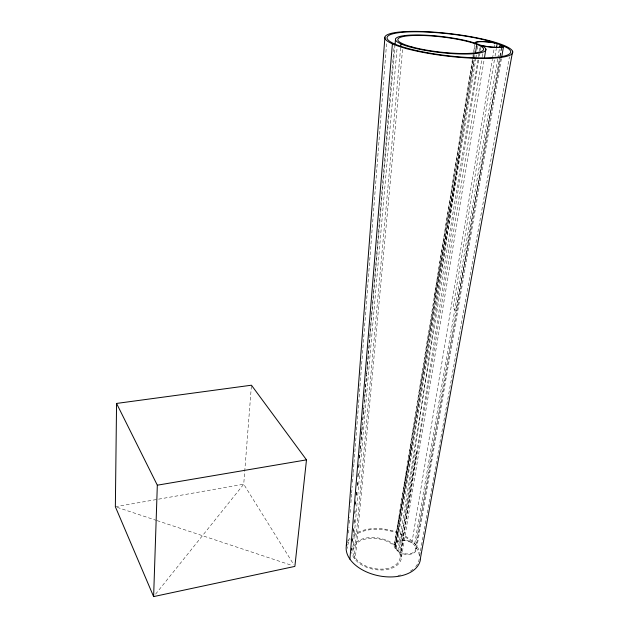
<?xml version="1.0" encoding="UTF-8"?>
<svg xmlns="http://www.w3.org/2000/svg" width="628" height="628" viewBox="0 0 628 628"><rect width="100%" height="100%" fill="white"/><g stroke="black" fill="none" stroke-linecap="round" stroke-linejoin="round"><path stroke-width="0.47" stroke-dasharray="3.14 2.35" d="M251.373 386.173L243.727 484.219L154.833 595.077M347.786 542.827L348.171 537.937M348.548 533.046L349.003 527.182M349.309 523.273L349.765 517.409M350.141 512.519L350.597 506.655M350.903 502.745L351.586 493.946M351.664 492.972L352.19 486.127M352.496 482.218L353.179 473.418M353.258 472.444L353.941 463.645M354.011 462.663L354.773 452.89M354.851 451.917L386.66 42.335M351.704 551.094L351.955 548.158M352.449 542.294L352.771 538.384M353.266 532.52L353.595 528.611M354.004 523.728L354.333 519.819M354.828 513.955L355.158 510.046M355.566 505.155L355.974 500.273M356.39 495.382L356.798 490.499M357.206 485.609L357.536 481.7M357.944 476.817L358.36 471.926M358.769 467.044L359.177 462.153M359.506 458.244L360.001 452.38M360.331 448.47L360.739 443.588M361.069 439.679L361.806 430.879M361.893 429.905L362.38 424.041M362.709 420.132L363.369 412.313M363.447 411.332L363.942 405.468M364.271 401.559L364.931 393.748M365.009 392.767L366.485 375.175M366.571 374.202L367.309 365.402M367.388 364.428L369.688 337.063M369.774 336.082L394.243 44.847M351.837 547.836L351.672 549.79A25.23 15.818 11 0 1 389.752 541.721L394.439 544.719L394.674 543.809A11.351 6.971 12.2 0 1 411.128 541.948L411.944 542.459L492.36 59.346M352.426 540.998L352.677 538.07M353.266 531.241L353.517 528.313M354.019 522.449L354.271 519.521M354.859 512.691L355.024 510.737M355.613 503.899L355.95 499.998M356.366 495.115L356.783 490.233M357.206 485.35L357.458 482.422M357.96 476.566L358.376 471.683M358.714 467.781L359.216 461.925M359.554 458.016L360.221 450.205M360.307 449.232L360.974 441.421M361.061 440.448L361.814 431.656M361.901 430.682L394.926 46.032M352.96 549.971L397.155 47.265M400.633 47.814L354.184 558.229L355.354 557.978L402.627 48.803M399.267 552.326L395.546 549.312L393.78 545.332A23.919 14.994 11 0 0 355.417 544.476A23.919 14.994 11 0 0 373.88 568.481A23.919 14.994 11 0 0 399.557 552.844L459.555 153.954L474.391 59.762M474.54 58.797L475.145 54.958M478.677 59.99L400.852 553.04L401.504 557.036A25.23 15.818 11 0 1 377.389 569.847A25.23 15.818 11 0 1 351.711 552.302M479.282 56.12L479.588 54.181M480.192 50.311L480.648 47.406M395.145 546.698L395.412 544.044A10.566 6.484 12.2 0 1 408.357 541.336A10.566 6.484 12.2 0 1 415.383 550.426A10.566 6.484 12.2 0 1 402.47 553.174C399.439 552.004 395.844 550.175 395.145 546.698L473.716 57.509M400.578 552.389L416.576 451.14L398.709 551.337M394.439 544.719L472.743 57.376M472.9 56.41L473.52 52.548M473.677 51.582L475.074 42.892M395.091 545.277L411.183 445.221M434.238 296.754L472.782 59.762M472.939 58.797L473.567 54.926M473.724 53.961L474.988 46.221M473.873 56.536L474.187 54.605M395.263 547.42L474.007 60.107M475.938 57.925L396.229 549.162L395.546 549.312L459.555 153.954L431.546 317.619L394.251 545.803M476.095 56.96L476.409 55.029M477.351 49.227L477.971 45.357M397.83 550.772L478.332 57.69M478.489 56.724L479.274 51.889M479.431 50.923L480.381 45.122M400.209 556.848L482.092 57.595M482.249 56.622L482.728 53.725M401.504 557.036L484.11 59.786M492.517 58.38L494.778 44.855M494.393 59.982L453.039 308.144L456.195 310.711L500.186 57.062M495.037 56.12L496.324 48.395M497.682 59.024L414.472 545.222L415.799 544.939L499.747 57.093M497.847 58.059L499.495 48.395M499.912 56.128L501.246 48.403M415.807 548.691L500.461 58.49M501.403 58.702L416.584 548.809A11.351 6.971 12.2 0 1 402.25 553.621L400.852 553.04M500.351 56.096L501.858 47.414M419.52 556.22L432.017 486.802M432.19 485.837L509.441 56.81M115.356 506.749L243.727 484.219L293.833 564.737M117.208 507.361L156.129 520.298M157.055 520.604L292.099 565.475M411.944 542.459L409.205 539.782A36.408 22.726 11.3 0 0 353.47 536.312M416.584 548.809L416.458 548.134L418.193 551.101A36.408 22.726 11.3 0 1 419.269 555.458M419.229 558.881A36.408 22.726 11.3 0 1 415.595 566.778M413.004 569.282A36.408 22.726 11.3 0 1 410.005 571.339M400.562 574.95A36.408 22.726 11.3 0 1 397.956 575.46M347.394 548.432A36.408 22.726 11.3 0 1 347.488 546.737M347.779 545.073A36.408 22.726 11.3 0 1 350.306 539.656M348.187 540.747A37.672 23.519 11.3 0 1 350.353 537.78M353.124 535.237A37.672 23.519 11.3 0 1 391.527 530.503A37.672 23.519 11.3 0 1 419.999 552.86"/><path stroke-width="0.94" d="M116.565 403.435L115.356 506.749L153.617 596.6L294.87 566.401L306.488 459.861L251.451 385.207L116.565 403.435L157.322 485.193L153.617 596.6M384.909 37.209L346.24 546.556A37.672 23.519 11.3 0 0 381.903 576.339A37.672 23.519 11.3 0 0 420.603 557.366L512.644 51.261M349.914 559.155L392.39 43.858M395.091 44.078L395.507 39.203M400.727 46.841L400.994 43.913M475.451 53.035L476.809 44.384M484.431 57.855L485.876 49.141M496.489 47.43L497.133 43.568L495.288 43.136A13.408 2.284 7 0 0 480.71 41.707A13.408 2.284 7 0 0 476.66 43.67L480.381 45.122A13.408 2.284 7 0 0 495.123 47.249A13.408 2.284 7 0 0 502.628 45.915L497.133 43.568M499.66 47.43L500.155 44.525M501.741 56.771L503.578 46.134L507.228 47.854A62.235 10.935 6.7 0 1 447.638 55.719A62.235 10.935 6.7 0 1 391.236 34.312A62.235 10.935 6.7 0 1 489.856 41.26L495.107 42.924L492.242 42.414A14.397 2.457 7 0 0 475.074 42.892L475.459 43.324L471.33 41.982A45.514 8.038 6.6 0 0 398.913 36.73A45.514 8.038 6.6 0 0 438.933 52.383A45.514 8.038 6.6 0 0 483.741 46.833L480.954 45.467L482.799 45.915A14.397 2.457 7 0 0 503.381 46.645L503.578 46.134M501.858 47.414L502.196 45.483M157.322 485.193L306.488 459.861M346.366 545.693A37.672 23.519 11.3 0 1 346.774 543.989M407.015 48.772A64.409 11.32 6.7 0 0 511.687 54.157A64.409 11.32 6.7 0 0 427.833 31.745A64.409 11.32 6.7 0 0 407.015 48.772M411.858 46.904A43.151 7.614 6.6 0 0 482.594 50.79A43.151 7.614 6.6 0 0 427.637 35.702A43.151 7.614 6.6 0 0 411.858 46.904"/></g></svg>
